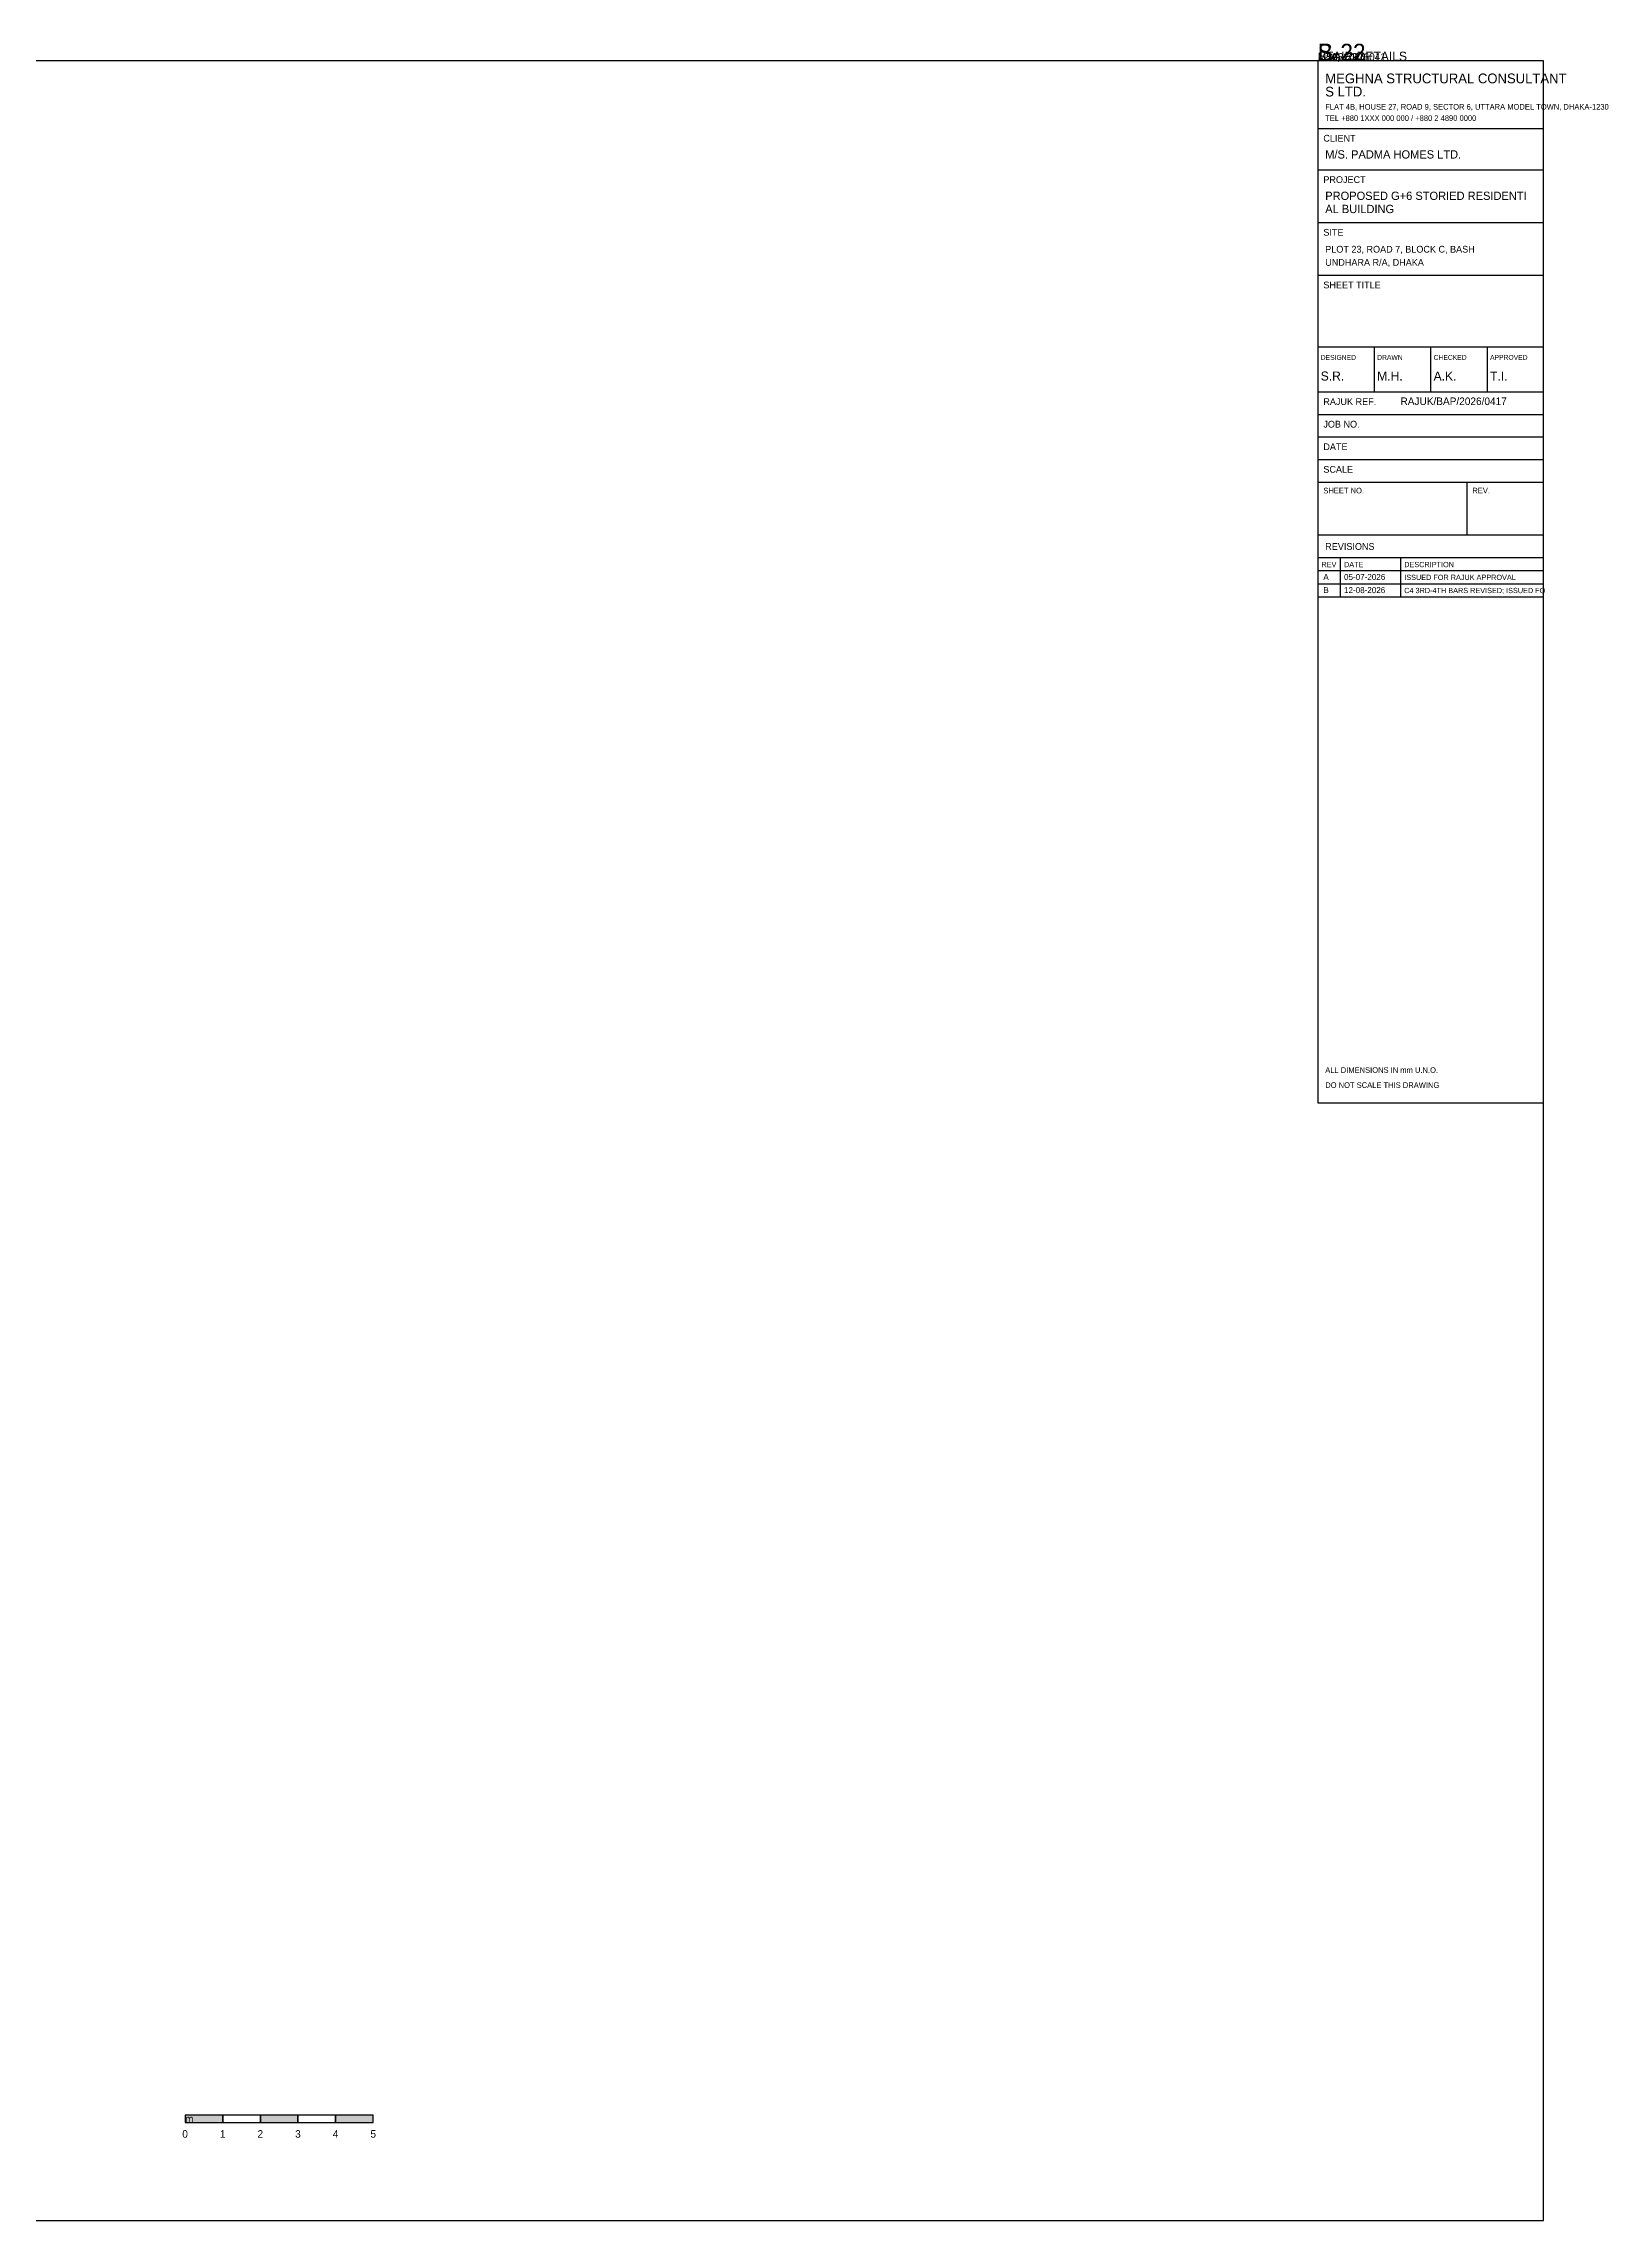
# Model space of a CAD drawing. Extents: x 1000 to 743527, y -207200 to 58857.
# Drawn here: x 607838 to 649427, y -137800 to -79943 of the extents above; entities that cross this region are included whole.
import ezdxf
from ezdxf.enums import TextEntityAlignment as Align

# ---------------------------------------------------------------- set-up
doc = ezdxf.new("R2010")
doc.units = 0
for name, color, linetype in [('Sheet', 7, 'Continuous'), ('Text-1', 7, 'Continuous'), ('TITLE', 7, 'Continuous')]:
    doc.layers.add(name, color=color, linetype=linetype)

# ---------------------------------------------------------------- blocks, each defined once
blk = doc.blocks.new('TITLE_BLOCK')
at = {"layer": 'TITLE'}
for p, q in [((0, -18), (60, -18)), ((0, -29), (60, -29)), ((0, -43), (60, -43)), ((0, -57), (60, -57)), ((0, -76), (60, -76)), ((0, -76), (0, -88)), ((15, -76), (15, -88)), ((30, -76), (30, -88)), ((45, -76), (45, -88)), ((0, -88), (60, -88)), ((0, -94), (60, -94)), ((0, -100), (60, -100)), ((0, -106), (60, -106)), ((0, -112), (60, -112)), ((39.6, -112), (39.6, -126)), ((0, -126), (60, -126)), ((0, -132), (60, -132)), ((0, -132), (60, -132)), ((6, -132), (6, -142.5)), ((22, -132), (22, -142.5)), ((0, -135.5), (60, -135.5)), ((0, -139), (60, -139)), ((0, -142.5), (60, -142.5))]:
    blk.add_line(p, q, dxfattribs=at)
blk.add_lwpolyline([(0, -277), (60, -277), (60, 0), (0, 0)], close=True, dxfattribs=at)
at = {"layer": 'Text-1'}
for tag, height in [('JOBNO', 2), ('SCALE', 2), ('SHEETTITLE', 2.4), ('SHEETTITLE2', 2.4), ('DATE', 2), ('SHEETNO', 4.5), ('REV', 4.5)]:
    blk.add_attdef(tag, (0, 0), '', height=height, dxfattribs=at)
at = {"layer": 'TITLE'}
for s, height, p in [('MEGHNA STRUCTURAL CONSULTANT', 2.6, (2, -6)), ('S LTD.', 2.6, (2, -9.5)), ('FLAT 4B, HOUSE 27, ROAD 9, SECTOR 6, UTTARA MODEL TOWN, DHAKA-1230', 1.5, (2, -13)), ('TEL +880 1XXX 000 000 / +880 2 4890 0000', 1.5, (2, -16)), ('CLIENT', 1.8, (1.5, -21.5)), ('M/S. PADMA HOMES LTD.', 2.2, (2, -26)), ('PROJECT', 1.8, (1.5, -32.5)), ('AL BUILDING', 2.2, (2, -40.5)), ('PROPOSED G+6 STORIED RESIDENTI', 2.2, (2, -37)), ('SITE', 1.8, (1.5, -46.5)), ('PLOT 23, ROAD 7, BLOCK C, BASH', 1.8, (2, -51)), ('UNDHARA R/A, DHAKA', 1.8, (2, -54.5)), ('SHEET TITLE', 1.8, (1.5, -60.5)), ('DESIGNED', 1.3, (0.8, -79.5)), ('DRAWN', 1.3, (15.8, -79.5)), ('CHECKED', 1.3, (30.8, -79.5)), ('APPROVED', 1.3, (45.8, -79.5)), ('S.R.', 2.4, (0.8, -85)), ('M.H.', 2.4, (15.8, -85)), ('A.K.', 2.4, (30.8, -85)), ('T.I.', 2.4, (45.8, -85)), ('RAJUK REF.', 1.8, (1.5, -91.5)), ('RAJUK/BAP/2026/0417', 2, (22, -91.5)), ('JOB NO.', 1.8, (1.5, -97.5)), ('DATE', 1.8, (1.5, -103.5)), ('SCALE', 1.8, (1.5, -109.5)), ('SHEET NO.', 1.5, (1.5, -115)), ('REV.', 1.5, (41.1, -115)), ('REVISIONS', 1.8, (2, -130)), ('REV', 1.4, (1, -134.6)), ('DATE', 1.4, (7, -134.6)), ('DESCRIPTION', 1.4, (23, -134.6)), ('ALL DIMENSIONS IN mm U.N.O.', 1.5, (2, -269)), ('DO NOT SCALE THIS DRAWING', 1.5, (2, -273))]:
    blk.add_text(s, height=height, dxfattribs=at).set_placement(p)
blk = doc.blocks.new('SCALE_BAR')
at = {"layer": 'Sheet'}
h = blk.add_hatch(color=7, dxfattribs=at)
h.dxf.hatch_style = 1
h.paths.add_polyline_path([(0, 0), (10, 0), (10, 2), (0, 2)])
h = blk.add_hatch(color=7, dxfattribs=at)
h.dxf.hatch_style = 1
h.paths.add_polyline_path([(20, 0), (30, 0), (30, 2), (20, 2)])
h = blk.add_hatch(color=7, dxfattribs=at)
h.dxf.hatch_style = 1
h.paths.add_polyline_path([(40, 0), (50, 0), (50, 2), (40, 2)])
for points in [[(0, 0), (10, 0), (10, 2), (0, 2)], [(10, 0), (20, 0), (20, 2), (10, 2)], [(20, 0), (30, 0), (30, 2), (20, 2)], [(30, 0), (40, 0), (40, 2), (30, 2)], [(40, 0), (50, 0), (50, 2), (40, 2)]]:
    blk.add_lwpolyline(points, close=True, dxfattribs=at)
for s, p in [('0', (0, -4)), ('1', (10, -4)), ('2', (20, -4)), ('3', (30, -4)), ('4', (40, -4)), ('5', (50, -4))]:
    blk.add_text(s, height=2, dxfattribs=at).set_placement(p, align=Align.CENTER)
at = {"layer": 'Text-1'}
blk.add_attdef('UNIT', (0, 0), '', height=2, dxfattribs=at)

msp = doc.modelspace()

# ---------------------------------------------------------------- linework, layer by layer
at = {"layer": 'Sheet'}
msp.add_lwpolyline([(565600, -137800), (647700, -137800), (647700, -80400), (565600, -80400)], close=True, dxfattribs=at)

# ---------------------------------------------------------------- block references
at = {"layer": 'Sheet', "xscale": 100, "yscale": 100}
msp.add_blockref('SCALE_BAR', (611600, -135200), dxfattribs=at).add_auto_attribs({'UNIT': 'm'})
at = {"layer": 'TITLE', "xscale": 100, "yscale": 100}
msp.add_blockref('TITLE_BLOCK', (641700, -80400), dxfattribs=at).add_auto_attribs({'SHEETTITLE': 'STAIR DETAILS', 'JOBNO': 'MSC-2026-041', 'DATE': '12-08-2026', 'SCALE': '1:50, 1:20', 'SHEETNO': 'S-22', 'REV': 'B'})

# ---------------------------------------------------------------- texts
at = {"layer": 'TITLE'}
for s, height, p in [('A', 160, (641850, -94200)), ('05-07-2026', 160, (642400, -94200)), ('ISSUED FOR RAJUK APPROVAL', 140, (644000, -94200)), ('B', 160, (641850, -94550)), ('12-08-2026', 160, (642400, -94550)), ('C4 3RD-4TH BARS REVISED; ISSUED FO', 140, (644000, -94550))]:
    msp.add_text(s, height=height, dxfattribs=at).set_placement(p)

doc.saveas('drawing.dxf')
